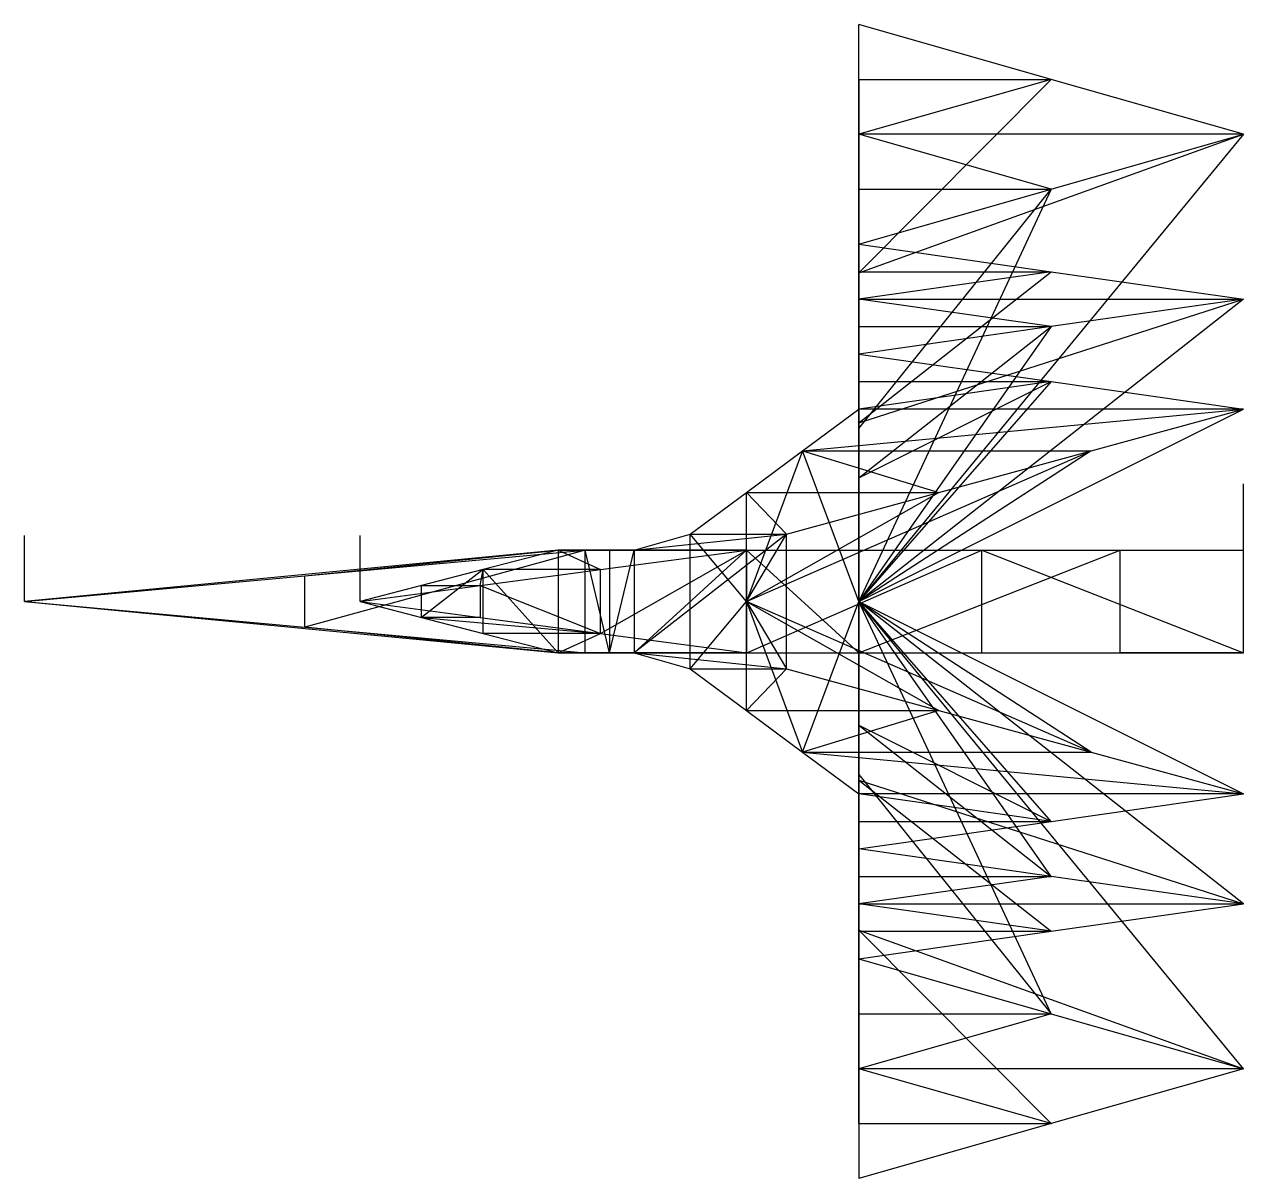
# Model space of a CAD drawing. Header units: metres. Extents: x -25 to 7, y -5 to 968.
# Drawn here: x -18.44 to 0, y 950.49 to 967.95 of the extents above; entities that cross this region are included whole.
import ezdxf

# ---------------------------------------------------------------- set-up
doc = ezdxf.new("R2010")
doc.units = ezdxf.units.M

msp = doc.modelspace()

# ---------------------------------------------------------------- linework, layer by layer
at = {"layer": 'tower_i_cables'}
for p, q in [((0, 959.223, 82.639), (0, 961, 82.639)), ((-18.438, 959.223, 82.786), (-18.438, 960.223, 82.786)), ((-13.362, 959.223, 99.471), (-13.362, 960.223, 99.471)), ((-18.438, 959.223, 89.474), (-18.438, 959.223, 82.786)), ((0, 959.223, 89.474), (0, 959.223, 82.639))]:
    msp.add_line(p, q, dxfattribs=at)
at = {"layer": 'tower_i_cross'}
for p, q in [((-2.91, 967.121, 9.812), (-5.82, 967.952)), ((-5.82, 964.196, 8.444), (-5.82, 967.952)), ((-5.82, 967.121, 9.812), (-5.82, 967.952)), ((-5.82, 967.121, 9.812), (-5.82, 964.196, 8.444)), ((-5.82, 964.196, 8.444), (-2.91, 967.121, 9.812)), ((-5.82, 966.29, 19.625), (-5.82, 967.121, 9.812)), ((-5.82, 967.121, 9.812), (-2.91, 967.121, 9.812)), ((-2.91, 967.121, 9.812), (-5.82, 966.29, 19.625)), ((0, 966.29, 19.625), (-2.91, 967.121, 9.812)), ((-5.82, 966.29, 19.625), (-5.82, 964.196, 8.444)), ((-5.82, 966.29, 19.625), (-5.82, 959.223, 19.625)), ((-5.82, 961.84, 29.131), (-5.82, 966.29, 19.625)), ((0, 966.29, 19.625), (-5.82, 966.29, 19.625)), ((-5.82, 965.458, 29.437), (-5.82, 966.29, 19.625)), ((0, 966.29, 19.625), (-5.82, 959.223, 19.625)), ((-5.82, 964.196, 8.444), (0, 966.29, 19.625)), ((-2.91, 965.458, 29.437), (-5.82, 966.29, 19.625)), ((-2.91, 965.458, 29.437), (0, 966.29, 19.625)), ((-5.82, 961.84, 29.131), (-2.91, 965.458, 29.437)), ((-5.82, 964.627, 39.25), (-2.91, 965.458, 29.437)), ((-5.82, 965.458, 29.437), (-5.82, 961.84, 29.131)), ((-5.82, 964.627, 39.25), (-5.82, 965.458, 29.437)), ((-5.82, 965.458, 29.437), (-2.91, 965.458, 29.437)), ((-2.91, 965.458, 29.437), (-5.82, 959.223, 19.625)), ((-5.82, 964.627, 39.25), (-5.82, 961.84, 29.131)), ((-5.82, 964.627, 39.25), (-2.91, 964.211, 44.156)), ((-5.82, 961.925, 44.156), (-5.82, 964.627, 39.25)), ((-5.82, 964.211, 44.156), (-5.82, 964.627, 39.25)), ((-5.82, 963.795, 49.062), (-5.82, 964.211, 44.156)), ((-5.82, 964.211, 44.156), (-5.82, 961.925, 44.156)), ((-5.82, 961.925, 44.156), (-2.91, 964.211, 44.156)), ((-5.82, 964.211, 44.156), (-2.91, 964.211, 44.156)), ((-2.91, 964.211, 44.156), (-5.82, 963.795, 49.062)), ((-5.82, 959.223, 19.625), (-5.82, 964.196, 8.444)), ((-2.91, 964.211, 44.156), (0, 963.795, 49.062)), ((-5.82, 961.925, 44.156), (-5.82, 963.795, 49.062)), ((-5.82, 963.795, 49.062), (-5.82, 959.223, 49.062)), ((-5.82, 961.093, 53.969), (-5.82, 963.795, 49.062)), ((-5.82, 963.38, 53.969), (-5.82, 963.795, 49.062)), ((-2.91, 963.38, 53.969), (-5.82, 963.795, 49.062)), ((-5.82, 963.795, 49.062), (0, 963.795, 49.062)), ((0, 963.795, 49.062), (-5.82, 959.223, 49.062)), ((-5.82, 961.925, 44.156), (0, 963.795, 49.062)), ((0, 963.795, 49.062), (-2.91, 963.38, 53.969)), ((-5.82, 961.093, 53.969), (-2.91, 963.38, 53.969)), ((-2.91, 963.38, 53.969), (-5.82, 962.964, 58.875)), ((-5.82, 963.38, 53.969), (-5.82, 961.093, 53.969)), ((-5.82, 962.964, 58.875), (-5.82, 963.38, 53.969)), ((-5.82, 963.38, 53.969), (-2.91, 963.38, 53.969)), ((-2.91, 963.38, 53.969), (-5.82, 959.223, 49.062)), ((-5.82, 962.964, 58.875), (-5.82, 961.093, 53.969)), ((-5.82, 962.964, 58.875), (-2.91, 962.548, 63.781)), ((-5.82, 962.548, 63.781), (-5.82, 962.964, 58.875)), ((-5.82, 962.964, 58.875), (-5.82, 961.093, 63.781)), ((-5.82, 961.093, 63.781), (-2.91, 962.548, 63.781)), ((-2.91, 962.548, 63.781), (-5.82, 962.132, 68.688)), ((-2.91, 962.548, 63.781), (-5.82, 959.223, 68.688)), ((-5.82, 962.548, 63.781), (-2.91, 962.548, 63.781)), ((-5.82, 962.548, 63.781), (-5.82, 961.093, 63.781)), ((-5.82, 962.132, 68.688), (-5.82, 962.548, 63.781)), ((-2.91, 962.548, 63.781), (0, 962.132, 68.688)), ((-6.669, 961.502, 72.668), (-5.82, 962.132, 68.688)), ((-6.669, 961.502, 72.668), (0, 962.132, 68.688)), ((-5.82, 959.223, 68.688), (-5.82, 962.132, 68.688)), ((0, 962.132, 68.688), (-5.82, 962.132, 68.688)), ((-5.82, 959.223, 68.688), (0, 962.132, 68.688)), ((-5.82, 961.093, 63.781), (-5.82, 962.132, 68.688)), ((-2.304, 961.502, 72.668), (0, 962.132, 68.688)), ((-5.82, 959.223, 49.062), (-5.82, 961.925, 44.156)), ((-5.82, 961.84, 29.131), (-5.82, 959.223, 19.625)), ((-7.518, 960.872, 76.649), (-6.669, 961.502, 72.668)), ((-6.669, 961.502, 72.668), (-7.518, 959.223, 76.649)), ((-7.518, 959.223, 76.649), (-2.304, 961.502, 72.668)), ((-5.82, 959.223, 68.688), (-6.669, 961.502, 72.668)), ((-6.669, 961.502, 72.668), (-4.608, 960.872, 76.649)), ((-6.669, 961.502, 72.668), (-2.304, 961.502, 72.668)), ((-2.304, 961.502, 72.668), (-5.82, 959.223, 68.688)), ((-4.608, 960.872, 76.649), (-2.304, 961.502, 72.668)), ((-5.82, 961.093, 63.781), (-5.82, 959.223, 68.688)), ((-5.82, 961.093, 53.969), (-5.82, 959.223, 49.062)), ((-8.367, 960.242, 80.629), (-7.518, 960.872, 76.649)), ((-7.518, 959.223, 76.649), (-7.518, 960.872, 76.649)), ((-7.518, 960.872, 76.649), (-4.608, 960.872, 76.649)), ((-6.912, 960.242, 80.629), (-7.518, 960.872, 76.649)), ((-7.518, 959.223, 76.649), (-4.608, 960.872, 76.649)), ((-6.912, 960.242, 80.629), (-4.608, 960.872, 76.649)), ((-9.216, 960, 84.61), (-8.367, 960.242, 80.629)), ((-9.216, 960, 84.61), (-6.912, 960.242, 80.629)), ((-6.912, 960.242, 80.629), (-9.216, 958.445, 84.61)), ((-8.367, 958.203, 80.629), (-8.367, 960.242, 80.629)), ((-7.518, 959.223, 76.649), (-8.367, 960.242, 80.629)), ((-8.367, 960.242, 80.629), (-6.912, 960.242, 80.629)), ((-7.518, 959.223, 76.649), (-6.912, 960.242, 80.629)), ((-6.912, 958.203, 80.629), (-6.912, 960.242, 80.629)), ((-10.366, 960, 92.139), (-18.438, 959.223, 89.474)), ((-14.198, 959.611, 89.474), (-9.959, 960, 89.474)), ((-14.198, 959.611, 89.474), (-10.366, 960, 92.139)), ((-9.959, 960, 89.474), (-14.198, 958.834, 89.474)), ((-10.366, 960, 92.139), (-11.501, 959.706, 94.915)), ((-9.959, 960, 89.474), (-10.366, 960, 92.139)), ((-10.366, 960, 92.139), (-7.51, 960, 92.139)), ((-10.366, 960, 92.139), (-10.366, 958.445, 92.139)), ((-10.366, 960, 92.139), (-9.726, 959.706, 94.915)), ((-9.959, 960, 89.474), (-7.889, 960, 89.474)), ((-7.51, 960, 92.139), (-9.959, 960, 89.474)), ((-9.959, 958.445, 89.474), (-9.959, 960, 89.474)), ((-9.588, 960, 87.042), (-9.959, 960, 89.474)), ((-9.588, 958.445, 87.042), (-9.959, 960, 89.474)), ((-9.726, 958.739, 94.915), (-7.51, 960, 92.139)), ((-9.726, 959.706, 94.915), (-7.51, 960, 92.139)), ((-9.216, 960, 84.61), (-9.588, 960, 87.042)), ((-9.588, 960, 87.042), (-7.518, 960, 87.042)), ((-7.889, 960, 89.474), (-9.588, 960, 87.042)), ((-9.588, 960, 87.042), (-9.588, 958.445, 87.042)), ((-9.588, 958.445, 87.042), (-9.216, 960, 84.61)), ((-9.216, 960, 84.61), (-7.518, 960, 87.042)), ((-9.216, 960, 84.61), (-9.216, 958.445, 84.61)), ((-7.518, 960, 87.042), (-9.216, 958.445, 84.61)), ((-7.889, 960, 89.474), (-5.82, 960, 89.474)), ((-7.518, 960, 87.042), (-7.889, 960, 89.474)), ((-7.518, 960, 87.042), (-5.82, 960, 89.474)), ((-7.518, 958.445, 87.042), (-7.518, 960, 87.042)), ((-7.518, 960, 87.042), (-5.82, 958.445, 89.474)), ((-7.51, 960, 92.139), (-5.82, 960, 89.474)), ((-7.51, 960, 92.139), (-3.959, 960, 92.139)), ((-7.51, 958.445, 92.139), (-7.51, 960, 92.139)), ((-7.51, 958.445, 92.139), (-3.959, 960, 92.139)), ((-5.82, 960, 89.474), (-1.867, 960, 89.474)), ((-5.82, 960, 89.474), (-3.959, 960, 92.139)), ((-5.82, 960, 89.474), (-5.82, 958.445, 89.474)), ((-5.82, 958.445, 89.474), (-1.867, 960, 89.474)), ((-3.959, 960, 92.139), (-1.867, 960, 89.474)), ((-3.959, 960, 92.139), (0, 960, 92.139)), ((-3.959, 958.445, 92.139), (-3.959, 960, 92.139)), ((-3.959, 960, 92.139), (0, 958.445, 92.139)), ((-1.867, 960, 89.474), (0, 960, 92.139)), ((-1.867, 958.445, 89.474), (-1.867, 960, 89.474)), ((-1.867, 960, 89.474), (0, 960, 89.474)), ((0, 958.445, 92.139), (0, 960, 92.139)), ((0, 959.223, 89.474), (0, 960, 89.474)), ((0, 960, 89.474), (0, 960, 92.139)), ((-11.501, 959.706, 94.915), (-12.431, 959.464, 97.193)), ((-11.501, 959.706, 94.915), (-12.431, 958.981, 97.193)), ((-11.544, 959.464, 97.193), (-9.726, 959.706, 94.915)), ((-11.544, 959.464, 97.193), (-11.501, 959.706, 94.915)), ((-11.501, 958.739, 94.915), (-11.501, 959.706, 94.915)), ((-10.366, 958.445, 92.139), (-11.501, 959.706, 94.915)), ((-9.726, 959.706, 94.915), (-11.501, 959.706, 94.915)), ((-9.726, 958.739, 94.915), (-9.726, 959.706, 94.915)), ((-18.438, 959.223, 89.474), (-14.198, 959.611, 89.474)), ((-14.198, 958.834, 89.474), (-14.198, 959.611, 89.474)), ((-13.362, 959.223, 99.471), (-11.544, 959.464, 97.193)), ((-12.431, 959.464, 97.193), (-13.362, 959.223, 99.471)), ((-12.431, 958.981, 97.193), (-12.431, 959.464, 97.193)), ((-12.431, 959.464, 97.193), (-11.544, 959.464, 97.193)), ((-11.544, 959.464, 97.193), (-11.544, 958.981, 97.193)), ((-11.544, 959.464, 97.193), (-9.726, 958.739, 94.915)), ((-18.438, 959.223, 89.474), (-10.366, 958.445, 92.139)), ((-18.438, 959.223, 89.474), (-14.198, 958.834, 89.474)), ((-13.362, 959.223, 99.471), (-12.431, 958.981, 97.193)), ((-13.362, 959.223, 99.471), (-11.544, 958.981, 97.193)), ((-8.367, 958.203, 80.629), (-7.518, 959.223, 76.649)), ((-7.518, 957.573, 76.649), (-7.518, 959.223, 76.649)), ((-7.518, 959.223, 76.649), (-6.669, 956.943, 72.668)), ((-7.518, 959.223, 76.649), (-4.608, 957.573, 76.649)), ((-7.518, 959.223, 76.649), (-6.912, 958.203, 80.629)), ((-2.304, 956.943, 72.668), (-7.518, 959.223, 76.649)), ((-6.669, 956.943, 72.668), (-5.82, 959.223, 68.688)), ((-5.82, 959.223, 68.688), (-5.82, 956.313, 68.688)), ((-5.82, 959.223, 68.688), (0, 956.313, 68.688)), ((-2.304, 956.943, 72.668), (-5.82, 959.223, 68.688)), ((-5.82, 954.65, 49.062), (-5.82, 959.223, 49.062)), ((-5.82, 952.155, 19.625), (-5.82, 959.223, 19.625)), ((-5.82, 959.223, 49.062), (-5.82, 956.52, 44.156)), ((-5.82, 959.223, 19.625), (-5.82, 954.249, 8.444)), ((-5.82, 957.352, 63.781), (-5.82, 959.223, 68.688)), ((-5.82, 957.352, 53.969), (-5.82, 959.223, 49.062)), ((-5.82, 956.605, 29.131), (-5.82, 959.223, 19.625)), ((-2.91, 955.897, 63.781), (-5.82, 959.223, 68.688)), ((-2.91, 955.065, 53.969), (-5.82, 959.223, 49.062)), ((-2.91, 952.987, 29.438), (-5.82, 959.223, 19.625)), ((0, 954.65, 49.062), (-5.82, 959.223, 49.062)), ((0, 952.155, 19.625), (-5.82, 959.223, 19.625)), ((0, 958.445, 89.474), (0, 959.223, 89.474)), ((-12.431, 958.981, 97.193), (-11.501, 958.739, 94.915)), ((-11.544, 958.981, 97.193), (-12.431, 958.981, 97.193)), ((-12.431, 958.981, 97.193), (-9.726, 958.739, 94.915)), ((-11.544, 958.981, 97.193), (-9.726, 958.739, 94.915)), ((-14.198, 958.834, 89.474), (-9.959, 958.445, 89.474)), ((-10.366, 958.445, 92.139), (-14.198, 958.834, 89.474)), ((-11.501, 958.739, 94.915), (-10.366, 958.445, 92.139)), ((-9.726, 958.739, 94.915), (-11.501, 958.739, 94.915)), ((-10.366, 958.445, 92.139), (-9.726, 958.739, 94.915)), ((-9.726, 958.739, 94.915), (-7.51, 958.445, 92.139)), ((-9.959, 958.445, 89.474), (-10.366, 958.445, 92.139)), ((-10.366, 958.445, 92.139), (-7.51, 958.445, 92.139)), ((-9.959, 958.445, 89.474), (-7.889, 958.445, 89.474)), ((-7.51, 958.445, 92.139), (-9.959, 958.445, 89.474)), ((-9.588, 958.445, 87.042), (-9.959, 958.445, 89.474)), ((-9.216, 958.445, 84.61), (-9.588, 958.445, 87.042)), ((-9.588, 958.445, 87.042), (-7.518, 958.445, 87.042)), ((-9.588, 958.445, 87.042), (-7.889, 958.445, 89.474)), ((-9.216, 958.445, 84.61), (-7.518, 958.445, 87.042)), ((-9.216, 958.445, 84.61), (-8.367, 958.203, 80.629)), ((-9.216, 958.445, 84.61), (-6.912, 958.203, 80.629)), ((-7.889, 958.445, 89.474), (-5.82, 958.445, 89.474)), ((-7.518, 958.445, 87.042), (-7.889, 958.445, 89.474)), ((-7.518, 958.445, 87.042), (-5.82, 958.445, 89.474)), ((-7.51, 958.445, 92.139), (-5.82, 958.445, 89.474)), ((-7.51, 958.445, 92.139), (-3.959, 958.445, 92.139)), ((-5.82, 958.445, 89.474), (-1.867, 958.445, 89.474)), ((-5.82, 958.445, 89.474), (-3.959, 958.445, 92.139)), ((-3.959, 958.445, 92.139), (-1.867, 958.445, 89.474)), ((-3.959, 958.445, 92.139), (0, 958.445, 92.139)), ((-1.867, 958.445, 89.474), (0, 958.445, 92.139)), ((0, 958.445, 89.474), (-1.867, 958.445, 89.474)), ((0, 958.445, 92.139), (0, 958.445, 89.474)), ((-8.367, 958.203, 80.629), (-7.518, 957.573, 76.649)), ((-8.367, 958.203, 80.629), (-6.912, 958.203, 80.629)), ((-6.912, 958.203, 80.629), (-7.518, 957.573, 76.649)), ((-6.912, 958.203, 80.629), (-4.608, 957.573, 76.649)), ((-7.518, 957.573, 76.649), (-6.669, 956.943, 72.668)), ((-7.518, 957.573, 76.649), (-4.608, 957.573, 76.649)), ((-4.608, 957.573, 76.649), (-6.669, 956.943, 72.668)), ((-4.608, 957.573, 76.649), (-2.304, 956.943, 72.668)), ((-5.82, 955.481, 58.875), (-5.82, 957.352, 63.781)), ((-5.82, 955.481, 58.875), (-5.82, 957.352, 53.969)), ((-5.82, 955.897, 63.781), (-5.82, 957.352, 63.781)), ((-5.82, 957.352, 63.781), (-5.82, 956.313, 68.688)), ((-5.82, 955.065, 53.969), (-5.82, 957.352, 53.969)), ((-5.82, 957.352, 53.969), (-5.82, 954.65, 49.062)), ((-5.82, 957.352, 63.781), (-2.91, 955.897, 63.781)), ((-5.82, 957.352, 53.969), (-2.91, 955.065, 53.969)), ((-6.669, 956.943, 72.668), (-5.82, 956.313, 68.688)), ((-6.669, 956.943, 72.668), (0, 956.313, 68.688)), ((-6.669, 956.943, 72.668), (-2.304, 956.943, 72.668)), ((-2.304, 956.943, 72.668), (0, 956.313, 68.688)), ((-5.82, 953.818, 39.25), (-5.82, 956.605, 29.131)), ((-5.82, 952.987, 29.438), (-5.82, 956.605, 29.131)), ((-5.82, 956.605, 29.131), (-5.82, 952.155, 19.625)), ((-5.82, 956.605, 29.131), (-2.91, 952.987, 29.438)), ((-5.82, 956.52, 44.156), (-5.82, 953.818, 39.25)), ((-5.82, 954.234, 44.156), (-5.82, 956.52, 44.156)), ((-5.82, 956.52, 44.156), (-5.82, 954.65, 49.062)), ((-5.82, 956.52, 44.156), (-2.91, 954.234, 44.156)), ((-5.82, 956.52, 44.156), (0, 954.65, 49.062)), ((0, 956.313, 68.688), (-5.82, 956.313, 68.688)), ((-5.82, 956.313, 68.688), (-5.82, 955.897, 63.781)), ((-2.91, 955.897, 63.781), (-5.82, 956.313, 68.688)), ((-2.91, 955.897, 63.781), (0, 956.313, 68.688)), ((-5.82, 955.481, 58.875), (-2.91, 955.897, 63.781)), ((-5.82, 955.897, 63.781), (-5.82, 955.481, 58.875)), ((-5.82, 955.897, 63.781), (-2.91, 955.897, 63.781)), ((-5.82, 955.481, 58.875), (-5.82, 955.065, 53.969)), ((-2.91, 955.065, 53.969), (-5.82, 955.481, 58.875)), ((-5.82, 955.065, 53.969), (-5.82, 954.65, 49.062)), ((-5.82, 955.065, 53.969), (-2.91, 955.065, 53.969)), ((-2.91, 955.065, 53.969), (-5.82, 954.65, 49.062)), ((0, 954.65, 49.062), (-2.91, 955.065, 53.969)), ((-5.82, 954.65, 49.062), (-5.82, 954.234, 44.156)), ((-5.82, 954.65, 49.062), (0, 954.65, 49.062)), ((-2.91, 954.234, 44.156), (-5.82, 954.65, 49.062)), ((-2.91, 954.234, 44.156), (0, 954.65, 49.062)), ((-5.82, 954.249, 8.444), (-5.82, 950.493)), ((-5.82, 951.324, 9.812), (-5.82, 954.249, 8.444)), ((-5.82, 952.155, 19.625), (-5.82, 954.249, 8.444)), ((-5.82, 954.249, 8.444), (-2.91, 951.324, 9.812)), ((-5.82, 954.249, 8.444), (0, 952.155, 19.625)), ((-5.82, 953.818, 39.25), (-2.91, 954.234, 44.156)), ((-5.82, 954.234, 44.156), (-5.82, 953.818, 39.25)), ((-5.82, 954.234, 44.156), (-2.91, 954.234, 44.156)), ((-5.82, 953.818, 39.25), (-5.82, 952.987, 29.438)), ((-5.82, 953.818, 39.25), (-2.91, 952.987, 29.438)), ((-5.82, 952.987, 29.438), (-5.82, 952.155, 19.625)), ((-5.82, 952.987, 29.438), (-2.91, 952.987, 29.438)), ((-2.91, 952.987, 29.438), (-5.82, 952.155, 19.625)), ((-2.91, 952.987, 29.438), (0, 952.155, 19.625)), ((-5.82, 952.155, 19.625), (-5.82, 951.324, 9.812)), ((0, 952.155, 19.625), (-5.82, 952.155, 19.625)), ((-2.91, 951.324, 9.812), (-5.82, 952.155, 19.625)), ((0, 952.155, 19.625), (-2.91, 951.324, 9.812)), ((-5.82, 951.324, 9.812), (-5.82, 950.493)), ((-2.91, 951.324, 9.812), (-5.82, 950.493)), ((-5.82, 951.324, 9.812), (-2.91, 951.324, 9.812))]:
    msp.add_line(p, q, dxfattribs=at)

doc.saveas('drawing.dxf')
